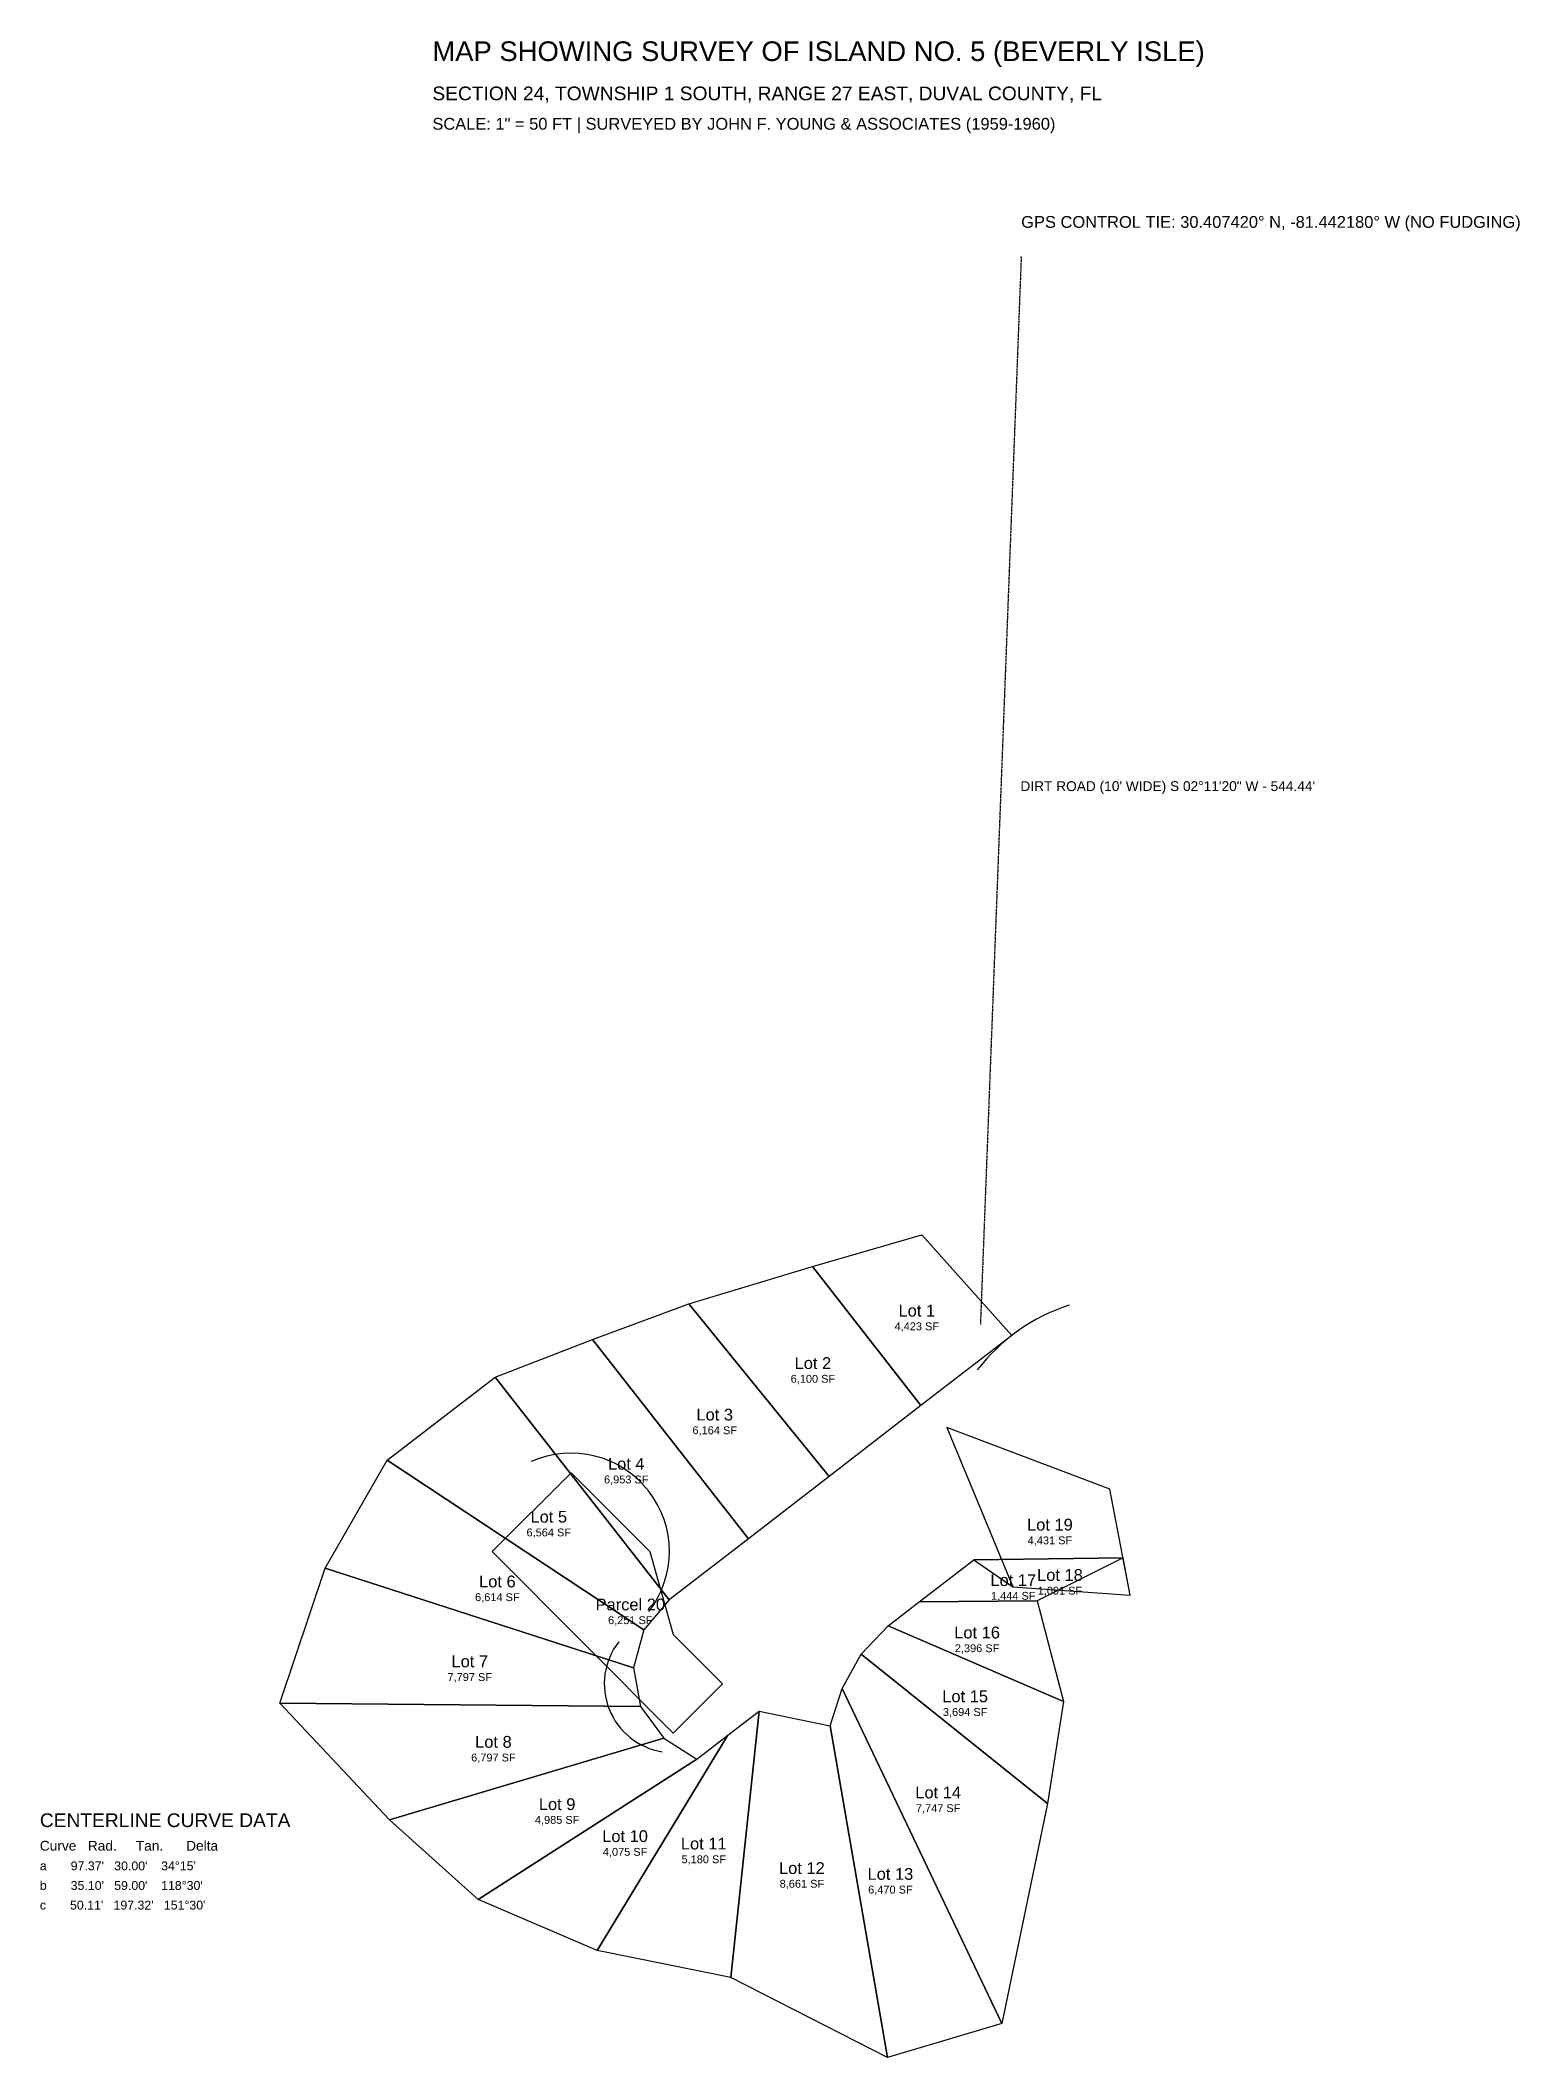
# Model space of a CAD drawing. Extents: x 9500 to 10254, y 9083 to 10111.
import ezdxf
from ezdxf.enums import TextEntityAlignment as Align

# ---------------------------------------------------------------- set-up
doc = ezdxf.new("R2010")
doc.units = 0
doc.linetypes.add('DASHED', pattern=[0.75, 0.5, -0.25])
for name, color, linetype in [('C-ANNO-TEXT', 7, 'CONTINUOUS'), ('C-PROP-CURV', 6, 'CONTINUOUS'), ('C-PROP-LINE', 4, 'CONTINUOUS'), ('C-PROP-LOTN', 3, 'CONTINUOUS'), ('C-ROAD-CNTR', 2, 'DASHED'), ('C-TABL-DATA', 2, 'CONTINUOUS'), ('CONTROL', 1, 'CONTINUOUS'), ('TITLEBLOCK', 2, 'CONTINUOUS')]:
    doc.layers.add(name, color=color, linetype=linetype)
doc.styles.get("Standard").update_dxf_attribs({"font": 'Arial'})

msp = doc.modelspace()

# ---------------------------------------------------------------- linework, layer by layer
at = {"layer": 'C-PROP-CURV'}
for centre, radius, start, end in [((10054.6941, 9373.4504), 97.37, 108.08, 142.33), ((9770.6371, 9340.4812), 50.11, 322.33, 113.83), ((9822.706, 9273.0308), 35.1, 142.33, 260.83)]:
    msp.add_arc(centre, radius, start, end, dxfattribs=at)
at = {"layer": 'C-PROP-LINE'}
for points in [[(9995.1945, 9450.5265), (9948.8871, 9414.7791), (9893.7347, 9485.6723), (9949.456, 9501.7701), (9995.1945, 9450.5265)], [(9948.8871, 9414.7791), (9902.1839, 9378.7262), (9830.7085, 9466.6619), (9893.7347, 9485.6723), (9948.8871, 9414.7791)], [(9902.1839, 9378.7262), (9861.0218, 9346.9507), (9781.5345, 9448.5009), (9830.7085, 9466.6619), (9902.1839, 9378.7262)], [(9861.0218, 9346.9507), (9820.6513, 9315.7863), (9731.9454, 9429.3599), (9781.5345, 9448.5009), (9861.0218, 9346.9507)], [(9820.6513, 9315.7863), (9807.7493, 9300.5044), (9676.8926, 9386.9825), (9731.9454, 9429.3599), (9820.6513, 9315.7863)], [(9995.7457, 9322.488), (10055.5901, 9318.17), (10045.093, 9372.159), (9962.1336, 9403.674), (9995.7457, 9322.488)], [(9807.7493, 9300.5044), (9802.5046, 9281.2043), (9645.3473, 9331.9597), (9676.8926, 9386.9825), (9807.7493, 9300.5044)], [(9822.706, 9298.1308), (9847.806, 9273.0308), (9822.706, 9247.9308), (9730.5271, 9340.4812), (9770.6371, 9380.5912), (9810.7471, 9340.4812), (9822.706, 9298.1308)], [(9948.0982, 9314.7809), (9975.8035, 9336.1682), (10051.897, 9337.1643), (10008.1259, 9315.3109), (9948.0982, 9314.7809)], [(9975.8035, 9336.1682), (9995.7457, 9322.488), (10055.5901, 9318.17), (10051.897, 9337.1643), (9975.8035, 9336.1682)], [(9802.5046, 9281.2043), (9806.1213, 9261.534), (9622.2087, 9263.1889), (9645.3473, 9331.9597), (9802.5046, 9281.2043)], [(9932.2666, 9302.5596), (9948.0982, 9314.7809), (10008.1259, 9315.3109), (10021.6372, 9263.9601), (9932.2666, 9302.5596)], [(9918.4506, 9288.0986), (9932.2666, 9302.5596), (10021.6372, 9263.9601), (10013.4124, 9211.9858), (9918.4506, 9288.0986)], [(9908.776, 9270.5942), (9918.4506, 9288.0986), (10013.4124, 9211.9858), (9990.1137, 9099.881), (9908.776, 9270.5942)], [(9806.1213, 9261.534), (9817.8881, 9245.3618), (9678.2024, 9203.7219), (9622.2087, 9263.1889), (9806.1213, 9261.534)], [(9902.6514, 9251.5551), (9908.776, 9270.5942), (9990.1137, 9099.881), (9931.9238, 9082.5109), (9902.6514, 9251.5551)], [(9850.5891, 9246.8396), (9866.4207, 9259.0609), (9852.0908, 9123.3856), (9783.9843, 9137.0771), (9850.5891, 9246.8396)], [(9866.4207, 9259.0609), (9902.6514, 9251.5551), (9931.9238, 9082.5109), (9852.0908, 9123.3856), (9866.4207, 9259.0609)], [(9817.8881, 9245.3618), (9834.7575, 9234.6183), (9723.4058, 9163.0273), (9678.2024, 9203.7219), (9817.8881, 9245.3618)], [(9834.7575, 9234.6183), (9850.5891, 9246.8396), (9783.9843, 9137.0771), (9723.4058, 9163.0273), (9834.7575, 9234.6183)]]:
    msp.add_lwpolyline(points, close=True, dxfattribs=at)
at = {"layer": 'C-ROAD-CNTR'}
msp.add_line((10000, 10000), (9979.2056, 9455.9573), dxfattribs=at)
at = {"layer": 'CONTROL'}
msp.add_point((10000, 10000), dxfattribs=at)

# ---------------------------------------------------------------- texts
at = {"layer": 'C-ANNO-TEXT'}
msp.add_text('DIRT ROAD (10\' WIDE) S 02%%d11\'20" W - 544.44\'', height=5, dxfattribs=at).set_placement((9999.6028, 9727.9787))
for s, p in [('4,423 SF', (9946.8181, 9455.187)), ('6,100 SF', (9893.8786, 9428.4599)), ('6,164 SF', (9843.8622, 9402.2099)), ('6,953 SF', (9798.7882, 9377.1494)), ('6,564 SF', (9759.3096, 9350.1583)), ('4,431 SF', (10014.6406, 9346.1228)), ('6,614 SF', (9733.1234, 9317.1627)), ('1,444 SF', (9995.9811, 9317.8561)), ('1,091 SF', (10019.7591, 9320.4976)), ('6,251 SF', (9800.8549, 9305.441)), ('2,396 SF', (9977.532, 9291.1529)), ('7,797 SF', (9719.0455, 9276.4717)), ('3,694 SF', (9971.4417, 9258.651)), ('6,797 SF', (9731.1051, 9235.4516)), ('7,747 SF', (9957.6882, 9209.6399)), ('4,985 SF', (9763.5634, 9203.6823)), ('4,075 SF', (9798.1842, 9187.3906)), ('5,180 SF', (9838.2712, 9183.5908)), ('8,661 SF', (9888.2717, 9171.1281)), ('6,470 SF', (9933.3662, 9168.1353))]:
    msp.add_text(s, height=4, dxfattribs=at).set_placement(p, align=Align.MIDDLE_CENTER)
at = {"layer": 'C-PROP-LOTN'}
for s, p in [('Lot 1', (9946.8181, 9463.187)), ('Lot 2', (9893.8786, 9436.4599)), ('Lot 3', (9843.8622, 9410.2099)), ('Lot 4', (9798.7882, 9385.1494)), ('Lot 5', (9759.3096, 9358.1583)), ('Lot 19', (10014.6406, 9354.1228)), ('Lot 6', (9733.1234, 9325.1627)), ('Lot 17', (9995.9811, 9325.8561)), ('Lot 18', (10019.7591, 9328.4976)), ('Parcel 20', (9800.8549, 9313.441)), ('Lot 16', (9977.532, 9299.1529)), ('Lot 7', (9719.0455, 9284.4717)), ('Lot 15', (9971.4417, 9266.651)), ('Lot 8', (9731.1051, 9243.4516)), ('Lot 9', (9763.5634, 9211.6823)), ('Lot 14', (9957.6882, 9217.6399)), ('Lot 10', (9798.1842, 9195.3906)), ('Lot 11', (9838.2712, 9191.5908)), ('Lot 12', (9888.2717, 9179.1281)), ('Lot 13', (9933.3662, 9176.1353))]:
    msp.add_text(s, height=6, dxfattribs=at).set_placement(p, align=Align.MIDDLE_CENTER)
at = {"layer": 'C-TABL-DATA'}
for s, height, p in [('CENTERLINE CURVE DATA', 7, (9500, 9200)), ('Curve   Rad.     Tan.      Delta', 5, (9500, 9188)), ("a       97.37'   30.00'    34%%d15'", 4.5, (9500, 9178)), ("b       35.10'   59.00'    118%%d30'", 4.5, (9500, 9168)), ("c       50.11'   197.32'   151%%d30'", 4.5, (9500, 9158))]:
    msp.add_text(s, height=height, dxfattribs=at).set_placement(p)
at = {"layer": 'CONTROL'}
msp.add_text('GPS CONTROL TIE: 30.407420%%d N, -81.442180%%d W (NO FUDGING)', height=6, dxfattribs=at).set_placement((10000, 10015))
at = {"layer": 'TITLEBLOCK'}
for s, height, p in [('MAP SHOWING SURVEY OF ISLAND NO. 5 (BEVERLY ISLE)', 10, (9700, 10100)), ('SECTION 24, TOWNSHIP 1 SOUTH, RANGE 27 EAST, DUVAL COUNTY, FL', 7, (9700, 10080)), ('SCALE: 1" = 50 FT | SURVEYED BY JOHN F. YOUNG & ASSOCIATES (1959-1960)', 6, (9700, 10065))]:
    msp.add_text(s, height=height, dxfattribs=at).set_placement(p)

doc.saveas('drawing.dxf')
